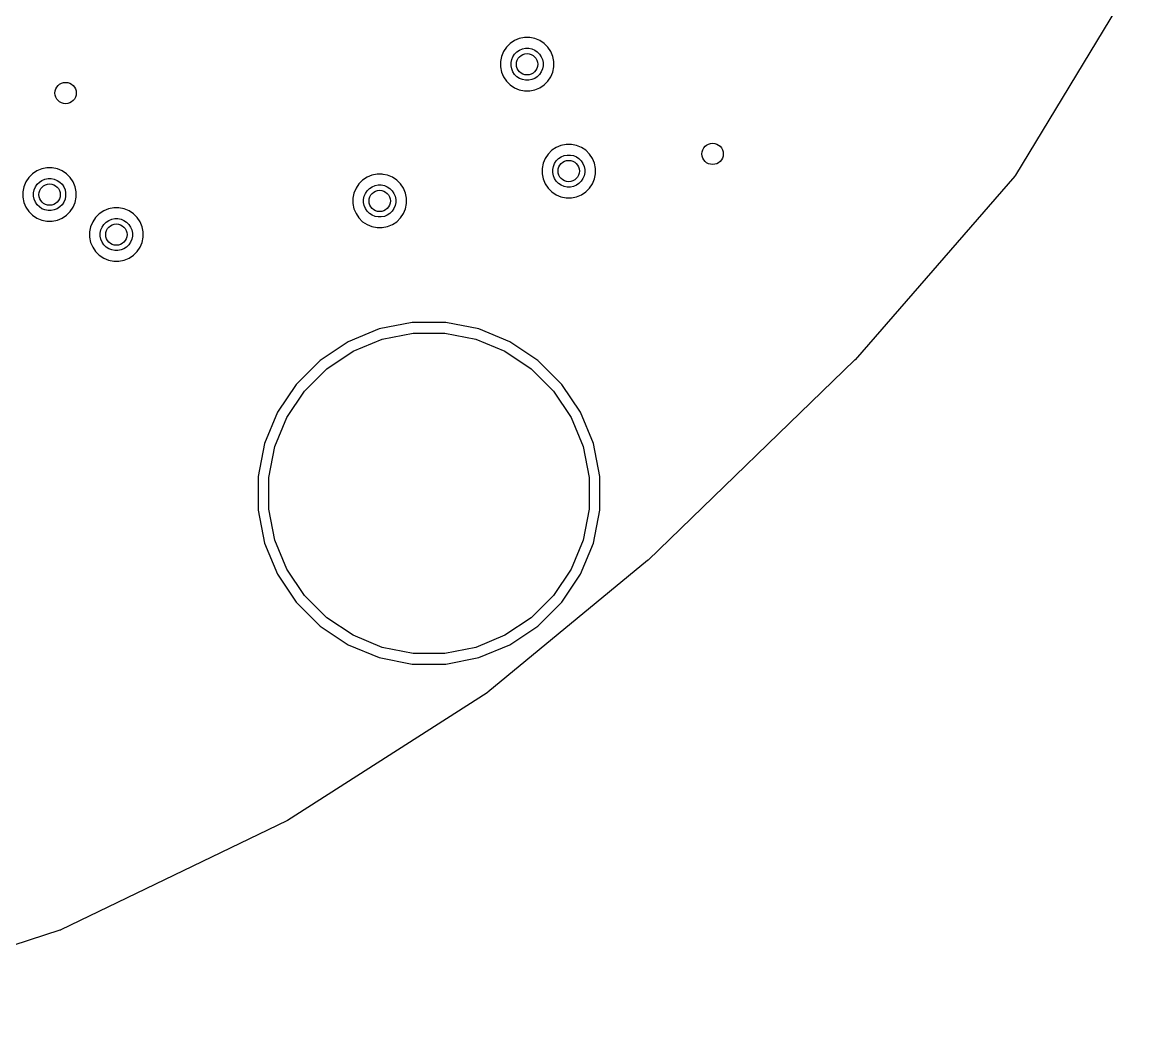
# Model space of a CAD drawing. Extents: x 76.5 to 170.2, y -170.2 to -83.1.
# Drawn here: x 143.26 to 164, y -168.78 to -149.93 of the extents above; entities that cross this region are included whole.
import ezdxf

# ---------------------------------------------------------------- set-up
doc = ezdxf.new("R2010")
doc.units = 0
doc.header["$MEASUREMENT"] = 0
doc.layers.add('BLACK', color=7, linetype='CONTINUOUS')

msp = doc.modelspace()

# ---------------------------------------------------------------- linework, layer by layer
at = {"layer": 'BLACK', "linetype": 'CONTINUOUS'}
for p, q in [((163.997, -149.257), (161.854, -152.796)), ((152.394, -150.327), (152.325, -150.397)), ((152.476, -150.273), (152.394, -150.327)), ((152.567, -150.235), (152.476, -150.273)), ((152.664, -150.216), (152.567, -150.235)), ((152.762, -150.216), (152.664, -150.216)), ((152.859, -150.235), (152.762, -150.216)), ((152.95, -150.273), (152.859, -150.235)), ((153.032, -150.327), (152.95, -150.273)), ((153.101, -150.397), (153.032, -150.327)), ((152.27, -150.479), (152.232, -150.57)), ((152.325, -150.397), (152.27, -150.479)), ((152.447, -150.574), (152.48, -150.524)), ((152.48, -150.524), (152.522, -150.483)), ((152.522, -150.483), (152.571, -150.45)), ((152.571, -150.45), (152.626, -150.427)), ((152.626, -150.427), (152.684, -150.416)), ((152.684, -150.416), (152.743, -150.416)), ((152.743, -150.416), (152.801, -150.427)), ((152.801, -150.427), (152.855, -150.45)), ((152.855, -150.45), (152.904, -150.483)), ((152.904, -150.483), (152.946, -150.524)), ((152.946, -150.524), (152.979, -150.574)), ((153.156, -150.479), (153.101, -150.397)), ((153.194, -150.57), (153.156, -150.479)), ((152.232, -150.57), (152.213, -150.666)), ((152.213, -150.666), (152.213, -150.765)), ((152.413, -150.686), (152.425, -150.628)), ((152.413, -150.745), (152.413, -150.686)), ((152.425, -150.803), (152.413, -150.745)), ((152.425, -150.628), (152.447, -150.574)), ((152.979, -150.574), (153.002, -150.628)), ((153.002, -150.628), (153.013, -150.686)), ((153.013, -150.745), (153.002, -150.803)), ((153.013, -150.686), (153.013, -150.745)), ((153.213, -150.666), (153.194, -150.57)), ((153.213, -150.765), (153.213, -150.666)), ((152.213, -150.765), (152.232, -150.862)), ((152.232, -150.862), (152.27, -150.953)), ((152.27, -150.953), (152.325, -151.034)), ((152.447, -150.858), (152.425, -150.803)), ((152.48, -150.907), (152.447, -150.858)), ((152.522, -150.949), (152.48, -150.907)), ((152.571, -150.982), (152.522, -150.949)), ((152.904, -150.949), (152.855, -150.982)), ((152.946, -150.907), (152.904, -150.949)), ((152.979, -150.858), (152.946, -150.907)), ((153.002, -150.803), (152.979, -150.858)), ((153.101, -151.034), (153.156, -150.953)), ((153.156, -150.953), (153.194, -150.862)), ((153.194, -150.862), (153.213, -150.765)), ((152.325, -151.034), (152.394, -151.104)), ((152.394, -151.104), (152.476, -151.159)), ((152.476, -151.159), (152.567, -151.196)), ((152.626, -151.004), (152.571, -150.982)), ((152.684, -151.016), (152.626, -151.004)), ((152.743, -151.016), (152.684, -151.016)), ((152.801, -151.004), (152.743, -151.016)), ((152.855, -150.982), (152.801, -151.004)), ((152.859, -151.196), (152.95, -151.159)), ((152.95, -151.159), (153.032, -151.104)), ((153.032, -151.104), (153.101, -151.034)), ((152.567, -151.196), (152.664, -151.216)), ((152.664, -151.216), (152.762, -151.216)), ((152.762, -151.216), (152.859, -151.196)), ((153.105, -152.397), (153.05, -152.479)), ((153.174, -152.327), (153.105, -152.397)), ((153.256, -152.273), (153.174, -152.327)), ((153.347, -152.235), (153.256, -152.273)), ((153.444, -152.216), (153.347, -152.235)), ((153.406, -152.427), (153.464, -152.416)), ((153.542, -152.216), (153.444, -152.216)), ((153.464, -152.416), (153.523, -152.416)), ((153.523, -152.416), (153.581, -152.427)), ((153.639, -152.235), (153.542, -152.216)), ((153.73, -152.273), (153.639, -152.235)), ((153.812, -152.327), (153.73, -152.273)), ((153.881, -152.397), (153.812, -152.327)), ((153.936, -152.479), (153.881, -152.397)), ((153.012, -152.57), (152.993, -152.666)), ((153.05, -152.479), (153.012, -152.57)), ((153.193, -152.686), (153.205, -152.628)), ((153.205, -152.628), (153.227, -152.574)), ((153.227, -152.574), (153.26, -152.524)), ((153.26, -152.524), (153.302, -152.483)), ((153.302, -152.483), (153.351, -152.45)), ((153.351, -152.45), (153.406, -152.427)), ((153.581, -152.427), (153.635, -152.45)), ((153.635, -152.45), (153.684, -152.483)), ((153.684, -152.483), (153.726, -152.524)), ((153.726, -152.524), (153.759, -152.574)), ((153.759, -152.574), (153.782, -152.628)), ((153.782, -152.628), (153.793, -152.686)), ((153.974, -152.57), (153.936, -152.479)), ((153.993, -152.666), (153.974, -152.57)), ((143.454, -152.767), (143.385, -152.837)), ((143.536, -152.713), (143.454, -152.767)), ((143.627, -152.675), (143.536, -152.713)), ((143.724, -152.656), (143.627, -152.675)), ((143.822, -152.656), (143.724, -152.656)), ((143.919, -152.675), (143.822, -152.656)), ((144.01, -152.713), (143.919, -152.675)), ((144.092, -152.767), (144.01, -152.713)), ((144.161, -152.837), (144.092, -152.767)), ((149.716, -152.833), (149.634, -152.887)), ((149.807, -152.795), (149.716, -152.833)), ((149.904, -152.776), (149.807, -152.795)), ((150.002, -152.776), (149.904, -152.776)), ((150.016, -152.778), (150.002, -152.776)), ((150.099, -152.795), (150.016, -152.778)), ((150.19, -152.833), (150.099, -152.795)), ((150.272, -152.887), (150.19, -152.833)), ((152.993, -152.666), (152.993, -152.765)), ((152.993, -152.765), (153.012, -152.862)), ((153.193, -152.745), (153.193, -152.686)), ((153.205, -152.803), (153.193, -152.745)), ((153.227, -152.858), (153.205, -152.803)), ((153.782, -152.803), (153.759, -152.858)), ((153.793, -152.745), (153.782, -152.803)), ((153.793, -152.686), (153.793, -152.745)), ((153.974, -152.862), (153.993, -152.765)), ((153.993, -152.765), (153.993, -152.666)), ((161.841, -152.814), (158.852, -156.252)), ((161.847, -152.806), (161.841, -152.814)), ((161.853, -152.798), (161.847, -152.806)), ((161.854, -152.796), (161.853, -152.798)), ((143.292, -153.01), (143.273, -153.106)), ((143.33, -152.919), (143.292, -153.01)), ((143.385, -152.837), (143.33, -152.919)), ((143.485, -153.068), (143.507, -153.014)), ((143.507, -153.014), (143.54, -152.964)), ((143.54, -152.964), (143.582, -152.923)), ((143.582, -152.923), (143.631, -152.89)), ((143.631, -152.89), (143.686, -152.867)), ((143.686, -152.867), (143.744, -152.856)), ((143.744, -152.856), (143.803, -152.856)), ((143.803, -152.856), (143.861, -152.867)), ((143.861, -152.867), (143.915, -152.89)), ((143.915, -152.89), (143.964, -152.923)), ((143.964, -152.923), (144.006, -152.964)), ((144.006, -152.964), (144.039, -153.014)), ((144.039, -153.014), (144.062, -153.068)), ((144.216, -152.919), (144.161, -152.837)), ((144.254, -153.01), (144.216, -152.919)), ((144.273, -153.106), (144.254, -153.01)), ((149.51, -153.039), (149.472, -153.13)), ((149.565, -152.957), (149.51, -153.039)), ((149.634, -152.887), (149.565, -152.957)), ((149.762, -153.043), (149.811, -153.01)), ((149.811, -153.01), (149.866, -152.987)), ((149.866, -152.987), (149.924, -152.976)), ((149.924, -152.976), (149.983, -152.976)), ((149.983, -152.976), (150.041, -152.987)), ((150.041, -152.987), (150.095, -153.01)), ((150.095, -153.01), (150.144, -153.043)), ((150.341, -152.957), (150.272, -152.887)), ((150.396, -153.039), (150.341, -152.957)), ((150.434, -153.13), (150.396, -153.039)), ((153.012, -152.862), (153.05, -152.953)), ((153.05, -152.953), (153.105, -153.034)), ((153.105, -153.034), (153.174, -153.104)), ((153.26, -152.907), (153.227, -152.858)), ((153.302, -152.949), (153.26, -152.907)), ((153.351, -152.982), (153.302, -152.949)), ((153.406, -153.004), (153.351, -152.982)), ((153.464, -153.016), (153.406, -153.004)), ((153.523, -153.016), (153.464, -153.016)), ((153.581, -153.004), (153.523, -153.016)), ((153.635, -152.982), (153.581, -153.004)), ((153.684, -152.949), (153.635, -152.982)), ((153.726, -152.907), (153.684, -152.949)), ((153.759, -152.858), (153.726, -152.907)), ((153.812, -153.104), (153.881, -153.034)), ((153.881, -153.034), (153.936, -152.953)), ((153.936, -152.953), (153.974, -152.862)), ((143.273, -153.106), (143.273, -153.205)), ((143.273, -153.205), (143.292, -153.302)), ((143.473, -153.126), (143.485, -153.068)), ((143.473, -153.185), (143.473, -153.126)), ((143.485, -153.243), (143.473, -153.185)), ((143.507, -153.298), (143.485, -153.243)), ((144.062, -153.243), (144.039, -153.298)), ((144.062, -153.068), (144.073, -153.126)), ((144.073, -153.185), (144.062, -153.243)), ((144.073, -153.126), (144.073, -153.185)), ((144.254, -153.302), (144.273, -153.205)), ((144.273, -153.205), (144.273, -153.106)), ((149.472, -153.13), (149.453, -153.226)), ((149.453, -153.226), (149.453, -153.325)), ((149.653, -153.246), (149.665, -153.188)), ((149.653, -153.305), (149.653, -153.246)), ((149.665, -153.188), (149.687, -153.134)), ((149.687, -153.134), (149.72, -153.084)), ((149.72, -153.084), (149.762, -153.043)), ((150.144, -153.043), (150.186, -153.084)), ((150.186, -153.084), (150.219, -153.134)), ((150.219, -153.134), (150.242, -153.188)), ((150.242, -153.188), (150.253, -153.246)), ((150.253, -153.246), (150.253, -153.305)), ((150.453, -153.226), (150.434, -153.13)), ((150.453, -153.325), (150.453, -153.226)), ((153.174, -153.104), (153.256, -153.159)), ((153.256, -153.159), (153.347, -153.196)), ((153.347, -153.196), (153.444, -153.216)), ((153.444, -153.216), (153.542, -153.216)), ((153.542, -153.216), (153.639, -153.196)), ((153.639, -153.196), (153.73, -153.159)), ((153.73, -153.159), (153.812, -153.104)), ((143.292, -153.302), (143.33, -153.393)), ((143.33, -153.393), (143.385, -153.474)), ((143.54, -153.347), (143.507, -153.298)), ((143.582, -153.389), (143.54, -153.347)), ((143.631, -153.422), (143.582, -153.389)), ((143.686, -153.444), (143.631, -153.422)), ((143.744, -153.456), (143.686, -153.444)), ((143.803, -153.456), (143.744, -153.456)), ((143.861, -153.444), (143.803, -153.456)), ((143.915, -153.422), (143.861, -153.444)), ((143.964, -153.389), (143.915, -153.422)), ((144.006, -153.347), (143.964, -153.389)), ((144.039, -153.298), (144.006, -153.347)), ((144.161, -153.474), (144.216, -153.393)), ((144.216, -153.393), (144.254, -153.302)), ((144.877, -153.425), (144.786, -153.463)), ((144.974, -153.406), (144.877, -153.425)), ((145.072, -153.406), (144.974, -153.406)), ((145.169, -153.425), (145.072, -153.406)), ((145.26, -153.463), (145.169, -153.425)), ((149.453, -153.325), (149.472, -153.422)), ((149.472, -153.422), (149.51, -153.513)), ((149.665, -153.363), (149.653, -153.305)), ((149.687, -153.418), (149.665, -153.363)), ((149.72, -153.467), (149.687, -153.418)), ((150.219, -153.418), (150.186, -153.467)), ((150.242, -153.363), (150.219, -153.418)), ((150.253, -153.305), (150.242, -153.363)), ((150.396, -153.513), (150.434, -153.422)), ((150.434, -153.422), (150.453, -153.325)), ((143.385, -153.474), (143.454, -153.544)), ((143.454, -153.544), (143.536, -153.599)), ((143.536, -153.599), (143.627, -153.636)), ((143.627, -153.636), (143.724, -153.656)), ((143.724, -153.656), (143.822, -153.656)), ((143.822, -153.656), (143.919, -153.636)), ((143.919, -153.636), (144.01, -153.599)), ((144.01, -153.599), (144.092, -153.544)), ((144.092, -153.544), (144.161, -153.474)), ((144.635, -153.587), (144.58, -153.669)), ((144.704, -153.517), (144.635, -153.587)), ((144.786, -153.463), (144.704, -153.517)), ((144.832, -153.673), (144.881, -153.64)), ((144.881, -153.64), (144.936, -153.617)), ((144.936, -153.617), (144.994, -153.606)), ((144.994, -153.606), (145.053, -153.606)), ((145.053, -153.606), (145.111, -153.617)), ((145.111, -153.617), (145.165, -153.64)), ((145.165, -153.64), (145.214, -153.673)), ((145.342, -153.517), (145.26, -153.463)), ((145.411, -153.587), (145.342, -153.517)), ((145.466, -153.669), (145.411, -153.587)), ((149.51, -153.513), (149.565, -153.594)), ((149.565, -153.594), (149.634, -153.664)), ((149.634, -153.664), (149.716, -153.719)), ((149.762, -153.509), (149.72, -153.467)), ((149.811, -153.542), (149.762, -153.509)), ((149.866, -153.564), (149.811, -153.542)), ((149.924, -153.576), (149.866, -153.564)), ((149.983, -153.576), (149.924, -153.576)), ((150.041, -153.564), (149.983, -153.576)), ((150.095, -153.542), (150.041, -153.564)), ((150.144, -153.509), (150.095, -153.542)), ((150.186, -153.467), (150.144, -153.509)), ((150.19, -153.719), (150.272, -153.664)), ((150.272, -153.664), (150.341, -153.594)), ((150.341, -153.594), (150.396, -153.513)), ((144.542, -153.76), (144.523, -153.856)), ((144.523, -153.856), (144.523, -153.955)), ((144.58, -153.669), (144.542, -153.76)), ((144.723, -153.876), (144.735, -153.818)), ((144.735, -153.818), (144.757, -153.764)), ((144.757, -153.764), (144.79, -153.714)), ((144.79, -153.714), (144.832, -153.673)), ((145.214, -153.673), (145.256, -153.714)), ((145.256, -153.714), (145.289, -153.764)), ((145.289, -153.764), (145.312, -153.818)), ((145.312, -153.818), (145.323, -153.876)), ((145.504, -153.76), (145.466, -153.669)), ((145.523, -153.856), (145.504, -153.76)), ((145.523, -153.955), (145.523, -153.856)), ((149.716, -153.719), (149.807, -153.756)), ((149.807, -153.756), (149.904, -153.776)), ((149.904, -153.776), (150.002, -153.776)), ((150.002, -153.776), (150.099, -153.756)), ((150.099, -153.756), (150.19, -153.719)), ((144.523, -153.955), (144.542, -154.052)), ((144.542, -154.052), (144.58, -154.143)), ((144.723, -153.935), (144.723, -153.876)), ((144.735, -153.993), (144.723, -153.935)), ((144.757, -154.048), (144.735, -153.993)), ((144.79, -154.097), (144.757, -154.048)), ((145.289, -154.048), (145.256, -154.097)), ((145.312, -153.993), (145.289, -154.048)), ((145.323, -153.935), (145.312, -153.993)), ((145.323, -153.876), (145.323, -153.935)), ((145.466, -154.143), (145.504, -154.052)), ((145.504, -154.052), (145.523, -153.955)), ((144.58, -154.143), (144.635, -154.224)), ((144.635, -154.224), (144.704, -154.294)), ((144.832, -154.139), (144.79, -154.097)), ((144.881, -154.172), (144.832, -154.139)), ((144.936, -154.194), (144.881, -154.172)), ((144.994, -154.206), (144.936, -154.194)), ((145.053, -154.206), (144.994, -154.206)), ((145.111, -154.194), (145.053, -154.206)), ((145.165, -154.172), (145.111, -154.194)), ((145.214, -154.139), (145.165, -154.172)), ((145.256, -154.097), (145.214, -154.139)), ((145.342, -154.294), (145.411, -154.224)), ((145.411, -154.224), (145.466, -154.143)), ((144.704, -154.294), (144.786, -154.349)), ((144.786, -154.349), (144.877, -154.386)), ((144.877, -154.386), (144.974, -154.406)), ((144.974, -154.406), (145.072, -154.406)), ((145.072, -154.406), (145.169, -154.386)), ((145.169, -154.386), (145.26, -154.349)), ((145.26, -154.349), (145.342, -154.294)), ((149.943, -155.673), (149.36, -155.914)), ((150.561, -155.55), (149.943, -155.673)), ((151.191, -155.55), (150.561, -155.55)), ((151.809, -155.673), (151.191, -155.55)), ((152.392, -155.914), (151.809, -155.673)), ((149.36, -155.914), (148.836, -156.264)), ((149.455, -156.091), (150.001, -155.865)), ((150.001, -155.865), (150.581, -155.75)), ((150.581, -155.75), (151.171, -155.75)), ((151.171, -155.75), (151.751, -155.865)), ((151.751, -155.865), (152.297, -156.091)), ((152.916, -156.264), (152.392, -155.914)), ((148.964, -156.42), (149.455, -156.091)), ((152.297, -156.091), (152.788, -156.42)), ((148.836, -156.264), (148.39, -156.71)), ((153.362, -156.71), (152.916, -156.264)), ((158.844, -156.259), (154.977, -160.002)), ((158.847, -156.256), (158.844, -156.259)), ((158.85, -156.253), (158.847, -156.256)), ((158.852, -156.252), (158.85, -156.253)), ((148.546, -156.838), (148.964, -156.42)), ((152.788, -156.42), (153.206, -156.838)), ((148.39, -156.71), (148.04, -157.234)), ((153.712, -157.234), (153.362, -156.71)), ((148.217, -157.329), (148.546, -156.838)), ((153.206, -156.838), (153.535, -157.329)), ((148.04, -157.234), (147.799, -157.817)), ((147.991, -157.875), (148.217, -157.329)), ((153.535, -157.329), (153.761, -157.875)), ((153.953, -157.817), (153.712, -157.234)), ((147.799, -157.817), (147.676, -158.435)), ((147.876, -158.455), (147.991, -157.875)), ((153.761, -157.875), (153.876, -158.455)), ((154.076, -158.435), (153.953, -157.817)), ((147.676, -158.435), (147.676, -159.065)), ((147.876, -159.045), (147.876, -158.455)), ((153.876, -158.455), (153.876, -159.045)), ((154.076, -159.065), (154.076, -158.435)), ((147.991, -159.625), (147.876, -159.045)), ((153.876, -159.045), (153.761, -159.625)), ((147.676, -159.065), (147.799, -159.683)), ((153.953, -159.683), (154.076, -159.065)), ((148.217, -160.171), (147.991, -159.625)), ((153.761, -159.625), (153.535, -160.171)), ((147.799, -159.683), (148.04, -160.266)), ((153.712, -160.266), (153.953, -159.683)), ((154.969, -160.009), (151.979, -162.476)), ((154.972, -160.006), (154.969, -160.009)), ((154.975, -160.003), (154.972, -160.006)), ((154.977, -160.002), (154.975, -160.003)), ((148.04, -160.266), (148.39, -160.79)), ((148.546, -160.662), (148.217, -160.171)), ((153.535, -160.171), (153.206, -160.662)), ((153.362, -160.79), (153.712, -160.266)), ((148.964, -161.08), (148.546, -160.662)), ((153.206, -160.662), (152.788, -161.08)), ((148.39, -160.79), (148.836, -161.236)), ((152.916, -161.236), (153.362, -160.79)), ((149.455, -161.409), (148.964, -161.08)), ((152.788, -161.08), (152.297, -161.409)), ((148.836, -161.236), (149.36, -161.586)), ((152.392, -161.586), (152.916, -161.236)), ((150.001, -161.635), (149.455, -161.409)), ((152.297, -161.409), (151.751, -161.635)), ((149.36, -161.586), (149.943, -161.827)), ((150.581, -161.75), (150.001, -161.635)), ((151.171, -161.75), (150.581, -161.75)), ((151.751, -161.635), (151.171, -161.75)), ((151.809, -161.827), (152.392, -161.586)), ((149.943, -161.827), (150.561, -161.95)), ((150.561, -161.95), (151.191, -161.95)), ((151.191, -161.95), (151.809, -161.827)), ((151.967, -162.485), (148.23, -164.877)), ((151.972, -162.481), (151.967, -162.485)), ((151.978, -162.477), (151.972, -162.481)), ((151.979, -162.476), (151.978, -162.477)), ((148.216, -164.884), (143.981, -166.927)), ((148.222, -164.88), (148.216, -164.884)), ((148.228, -164.878), (148.222, -164.88)), ((148.23, -164.877), (148.228, -164.878)), ((143.965, -166.933), (138.254, -168.779)), ((143.972, -166.93), (143.965, -166.933)), ((143.979, -166.928), (143.972, -166.93)), ((143.981, -166.927), (143.979, -166.928))]:
    msp.add_line(p, q, dxfattribs=at)
at = {"layer": 'BLACK'}
for centre in [(152.713, -150.716), (144.073, -151.256), (156.186, -152.394), (153.493, -152.716), (143.773, -153.156), (149.953, -153.276), (145.023, -153.906)]:
    msp.add_circle(centre, 0.2, dxfattribs=at)

doc.saveas('drawing.dxf')
